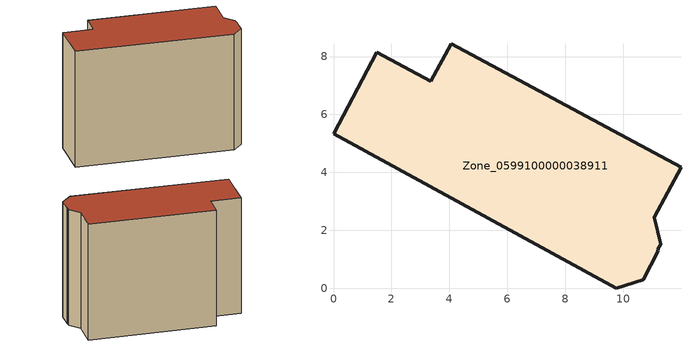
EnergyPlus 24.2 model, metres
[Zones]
Zone_0599100000038911
 floor ground (C_G): 9.75,0 0,5.34 1.49,8.14 3.36,7.15 4.07,8.44 11.99,4.17 11.06,2.45 11.3,1.52 11.2,1.34 11.21,1.29 10.68,0.3 z0
 wall outside (C_F): 3.36,7.15 1.49,8.14 0,5.34 9.75,0 10.68,0.3 11.21,1.29 11.2,1.34 11.3,1.52 11.06,2.45 11.99,4.17 4.07,8.44 3.36,7.15 z0:8.61
 roof outside (C_R): 10.68,0.3 11.21,1.29 11.2,1.34 11.3,1.52 11.06,2.45 11.99,4.17 4.07,8.44 3.36,7.15 1.49,8.14 0,5.34 9.75,0 z8.61
[BUILDING]
Pand.0599100000038911: North Axis=0; Terrain=City; Loads Convergence Tolerance Value=0.04; Temperature Convergence Tolerance Value=0.4; Solar Distribution=FullExterior; Maximum Number of Warmup Days=25; Minimum Number of Warmup Days=1
[Site:Location]
Rotterdam.The.Hague.AP_ZH_NLD Design_Conditions: Latitude=51.96; Longitude=4.45; Time Zone=1; Elevation=-4.5
[SITE:GROUNDTEMPERATURE:BUILDINGSURFACE]
18, 18, 18, 18, 18, 18, 18, 18, 18, 18, 18, 18
[MATERIAL] Thermal Absorptance=0.9; Solar Absorptance=0.7; Visible Absorptance=0.7
Name | Roughness | Thickness | Conductivity | Density | Specific Heat
G.TI.1946 | MediumSmooth | 0.15 | 1 | 540 | 1210
F.TI.1946 | Rough | 0.3 | 0.857143 | 1920 | 840
R.TI.1946 | MediumRough | 0.2 | 0.1 | 1500 | 1000
[CONSTRUCTION]
C_G: G.TI.1946
C_F: F.TI.1946
C_R: R.TI.1946
[ZONE]
Zone_0599100000038911: Type=1; Multiplier=1; Ceiling Height=Autocalculate; Volume=Autocalculate; Floor Area=autocalculate; Part of Total Floor Area=Yes
[ZONEINFILTRATION:DESIGNFLOWRATE]
Infil_Zone_0599100000038911: Zone or ZoneList or Space or SpaceList=Zone_0599100000038911; Schedule=AlwaysOn; Design Flow Rate Calculation Method=Flow/Area; Flow Rate per Floor Area=0.003; Constant Term Coefficient=1; Temperature Term Coefficient=0; Velocity Term Coefficient=0; Velocity Squared Term Coefficient=0
[HVACTEMPLATE:ZONE:IDEALLOADSAIRSYSTEM]
Zone_0599100000038911: Maximum Heating Supply Air Temperature=50; Minimum Cooling Supply Air Temperature=13; Maximum Heating Supply Air Humidity Ratio=0.0156; Minimum Cooling Supply Air Humidity Ratio=0.0077; Heating Limit=NoLimit; Cooling Limit=NoLimit; Dehumidification Control Type=ConstantSensibleHeatRatio; Cooling Sensible Heat Ratio=0.7; Dehumidification Setpoint=60; Humidification Control Type=None; Humidification Setpoint=30; Outdoor Air Method=None; Outdoor Air Flow Rate per Person=0.00944; Outdoor Air Flow Rate per Zone Floor Area=0; Outdoor Air Flow Rate per Zone=0; Demand Controlled Ventilation Type=None; Outdoor Air Economizer Type=NoEconomizer; Heat Recovery Type=None; Sensible Heat Recovery Effectiveness=0.7; Latent Heat Recovery Effectiveness=0.65
[ZONECONTROL:THERMOSTAT]
ThermostatControl_Zone_0599100000038911: Zone or ZoneList=Zone_0599100000038911; Control Type Schedule=DualSetpointControlType; Control 1=Thermostat_Zone_0599100000038911; Temperature Difference Between Cutout And Setpoint=0
[THERMOSTATSETPOINT:DUALSETPOINT]
Thermostat_Zone_0599100000038911: Heating Setpoint Temperature Schedule=HeatingSetpoint_Zone_0599100000038911; Cooling Setpoint Temperature Schedule=CoolingSetpoint_Zone_0599100000038911
[SCHEDULE:COMPACT]
HeatingSetpoint_Zone_0599100000038911: Through: 12/31, For: AllDays, Until: 24:00, 21
CoolingSetpoint_Zone_0599100000038911: Through: 12/31, For: AllDays, Until: 24:00, 24
DualSetpointControlType: Through: 12/31, For: AllDays, Until: 24:00, 4
AlwaysOn: Through: 12/31, For: AllDays, Until: 24:00, 1
